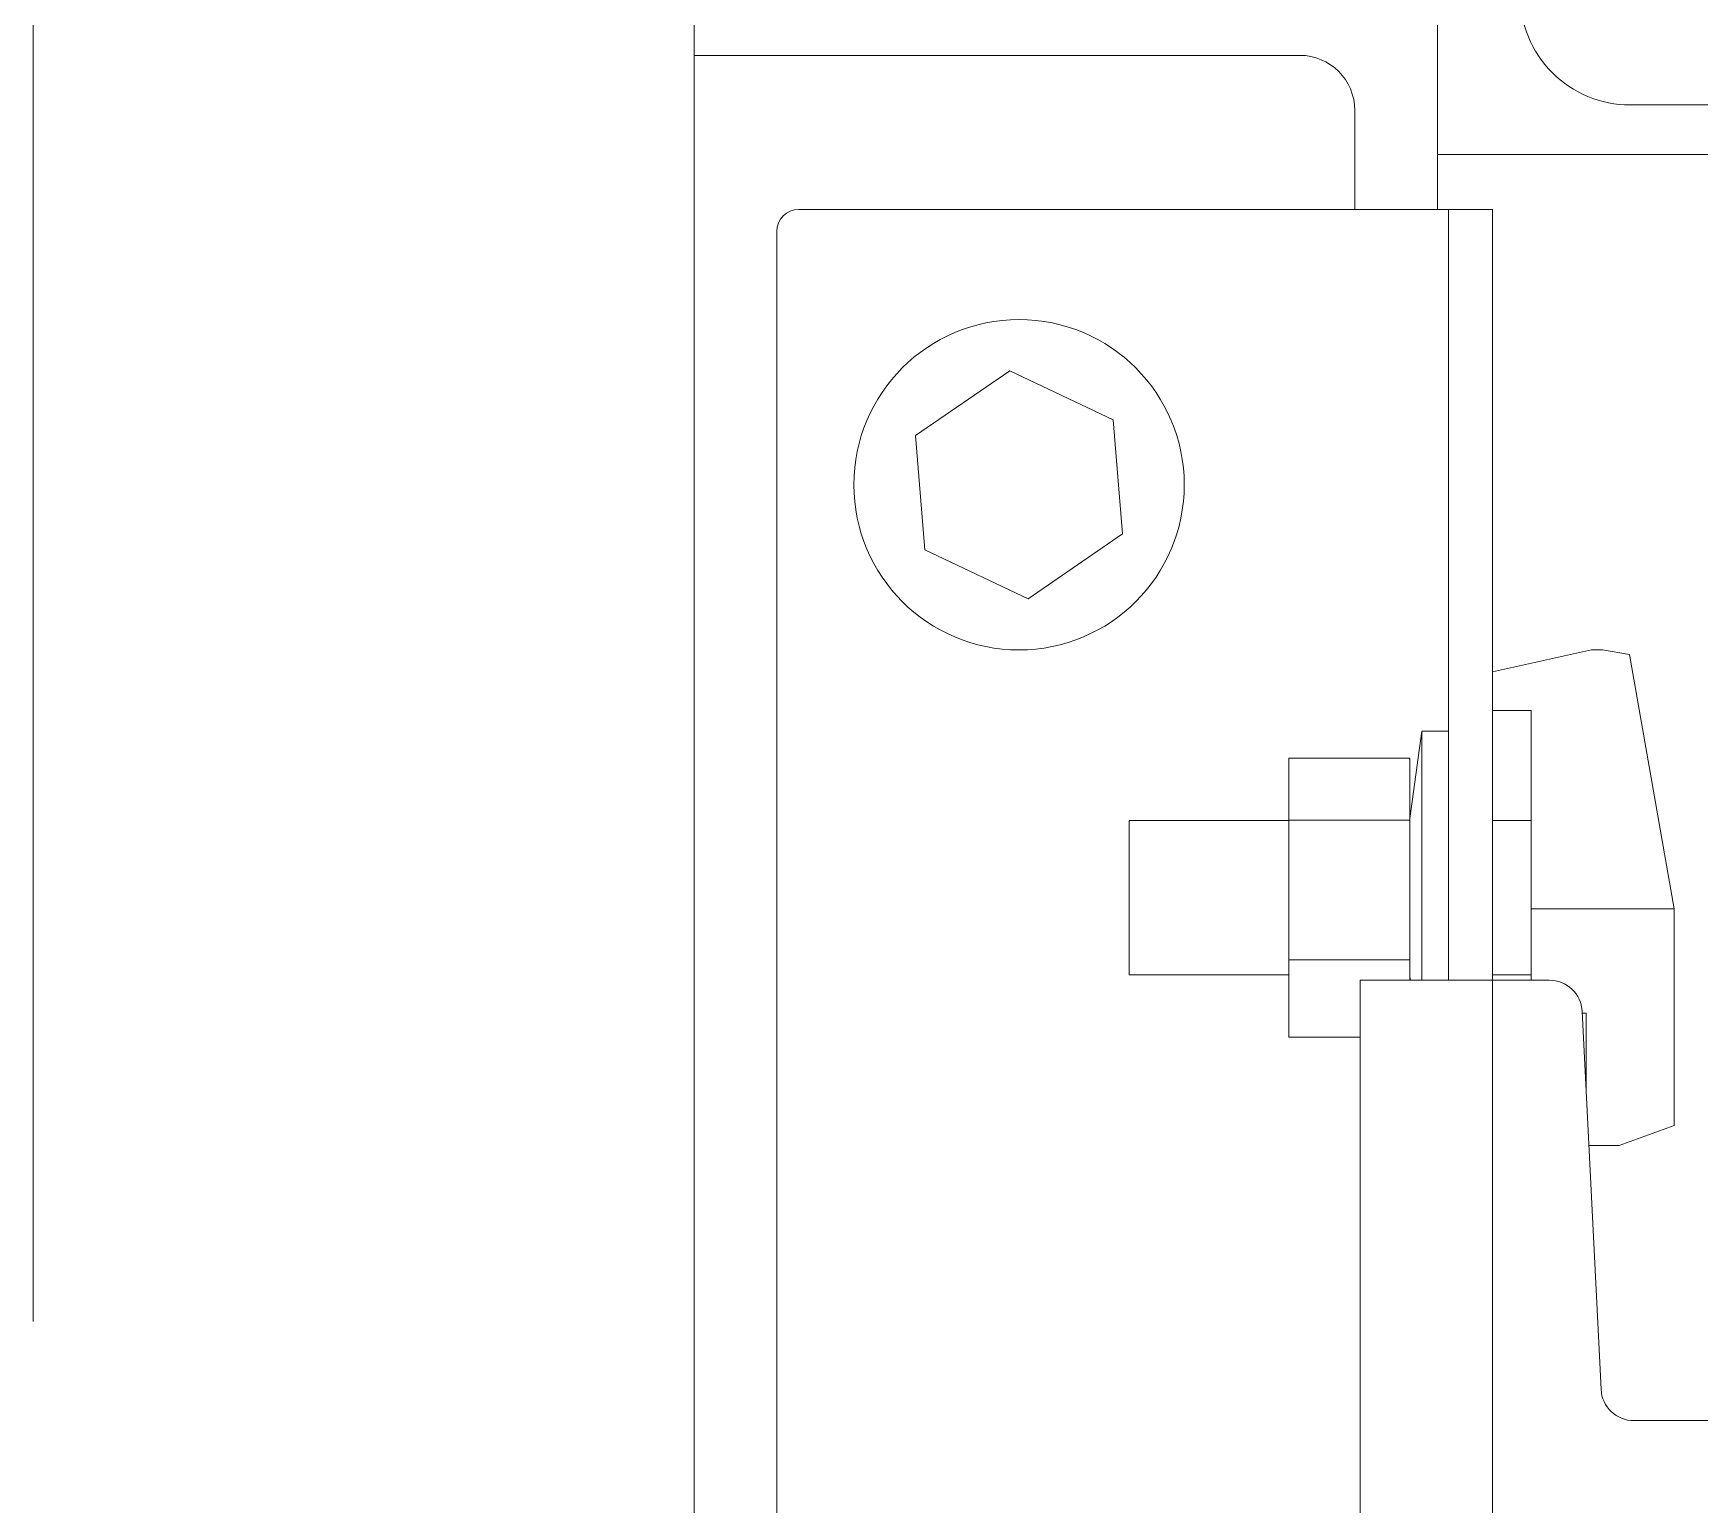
# Model space of a CAD drawing. Header units: millimetres. Extents: x -5 to 111, y -3 to 86.
# Drawn here: x 19.8375 to 19.9888, y 47.9874 to 48.121 of the extents above; entities that cross this region are included whole.
import ezdxf

# ---------------------------------------------------------------- set-up
doc = ezdxf.new("R2010")
doc.units = ezdxf.units.MM
doc.linetypes.add('STRICHPUNKT2', pattern=[0.5, 0.25, -0.125, 0, -0.125])
doc.layers.add('A1I6----E-', color=3, linetype='Continuous', lineweight=25)

# ---------------------------------------------------------------- blocks, each defined once
blk = doc.blocks.new('Gruppe-420')
at = {"layer": 'A1I6----E-', "linetype": 'STRICHPUNKT2', "lineweight": 9}
blk.add_line((-30.96295, 6.9104), (-30.96295, 4.08759), dxfattribs=at)
at = {"layer": 'A1I6----E-', "linetype": 'Continuous', "lineweight": 9}
blk.add_line((-30.90295, 4.0869), (-30.90295, 6.9104), dxfattribs=at)
blk = doc.blocks.new('Gruppe-436')
at = {"layer": 'A1I6----E-', "lineweight": 9}
for p, q in [((-30.90295, 5.5754), (-30.90295, 5.3154)), ((-30.84795, 5.5754), (-30.90295, 5.5754)), ((-30.84295, 5.5614), (-30.84295, 5.5704)), ((-30.83545, 5.5664), (-30.83545, 5.5614)), ((-30.89344, 5.5614), (-30.83829, 5.5614)), ((-30.83829, 5.5614), (-30.83445, 5.5614)), ((-30.83445, 5.5614), (-30.83045, 5.5614)), ((-30.83445, 5.5594), (-30.83445, 5.5614)), ((-30.83045, 5.5614), (-30.83045, 5.5594)), ((-30.89544, 5.3334), (-30.89544, 5.5594)), ((-30.83445, 5.5594), (-30.83445, 5.4914)), ((-30.83045, 5.5594), (-30.83045, 5.4914)), ((-30.88283, 5.54086), (-30.87427, 5.54676)), ((-30.87427, 5.54676), (-30.86489, 5.5423)), ((-30.86489, 5.5423), (-30.86406, 5.53194)), ((-30.882, 5.5305), (-30.88283, 5.54086)), ((-30.86406, 5.53194), (-30.87261, 5.52604)), ((-30.87261, 5.52604), (-30.882, 5.5305)), ((-30.83045, 5.5194), (-30.82145, 5.5214)), ((-30.82145, 5.5214), (-30.82045, 5.5214)), ((-30.82045, 5.5214), (-30.81801, 5.52097)), ((-30.81801, 5.52097), (-30.81395, 5.4979)), ((-30.82695, 5.5159), (-30.83045, 5.5159)), ((-30.82695, 5.4979), (-30.82695, 5.5159)), ((-30.83687, 5.51402), (-30.83795, 5.5061)), ((-30.83445, 5.51402), (-30.83687, 5.51402)), ((-30.83687, 5.4914), (-30.83687, 5.51402)), ((-30.83795, 5.51157), (-30.84895, 5.51157)), ((-30.84895, 5.50594), (-30.84895, 5.51157)), ((-30.83795, 5.50594), (-30.83795, 5.51157)), ((-30.84895, 5.5059), (-30.86345, 5.5059)), ((-30.86345, 5.5059), (-30.86345, 5.4919)), ((-30.83795, 5.50594), (-30.84895, 5.50594)), ((-30.84895, 5.49326), (-30.84895, 5.50594)), ((-30.83795, 5.49326), (-30.83795, 5.50594)), ((-30.82695, 5.5059), (-30.83045, 5.5059)), ((-30.82695, 5.4914), (-30.82695, 5.4979)), ((-30.81395, 5.4979), (-30.82695, 5.4979)), ((-30.81395, 5.4979), (-30.81395, 5.47822)), ((-30.83795, 5.49326), (-30.84895, 5.49326)), ((-30.84895, 5.48622), (-30.84895, 5.49326)), ((-30.83795, 5.4914), (-30.83795, 5.49326)), ((-30.86345, 5.4919), (-30.84895, 5.4919)), ((-30.84245, 5.4014), (-30.84245, 5.4914)), ((-30.84245, 5.4914), (-30.83045, 5.4914)), ((-30.83795, 5.4917), (-30.8379, 5.4914)), ((-30.83045, 5.4919), (-30.82695, 5.4919)), ((-30.82195, 5.4884), (-30.8223, 5.48841)), ((-30.82195, 5.4814), (-30.82195, 5.4884)), ((-30.84245, 5.48622), (-30.84895, 5.48622)), ((-30.81395, 5.47822), (-30.81895, 5.4764)), ((-30.81895, 5.4764), (-30.8217, 5.4764))]:
    blk.add_line(p, q, dxfattribs=at)
at = {"layer": 'A1I6----E-', "lineweight": 9, "flags": 128}
for points in [[(-30.82795, 5.5809), (-30.82795, 5.6214), (-30.83545, 5.6214), (-30.83545, 5.5664), (-30.73545, 5.5664), (-30.73545, 5.6214), (-30.74295, 5.6214), (-30.74295, 5.5809, -0.414214), (-30.75295, 5.5709), (-30.81795, 5.5709, -0.414214)], [(-30.75645, 5.4384), (-30.75545, 5.4394), (-30.75545, 5.4534), (-30.75645, 5.4544), (-30.79745, 5.4544, -0.414214), (-30.80045, 5.4514), (-30.81759, 5.4514, -0.399656), (-30.82059, 5.45425), (-30.8223, 5.48855, 0.399656), (-30.8253, 5.4914), (-30.83045, 5.4914), (-30.83045, 5.4014), (-30.8253, 5.4014, 0.399656), (-30.8223, 5.40425), (-30.82059, 5.43855, -0.399656), (-30.81759, 5.4414), (-30.80045, 5.4414, -0.414214), (-30.79745, 5.4384)]]:
    blk.add_lwpolyline(points, format="xyb", close=True, dxfattribs=at)
at = {"layer": 'A1I6----E-', "lineweight": 9}
blk.add_circle((-30.87344, 5.5364), 0.015, dxfattribs=at)
for centre, radius, start, end in [((-30.84795, 5.5704), 0.005, 0, 90), ((-30.89344, 5.5594), 0.002, 90, 180)]:
    blk.add_arc(centre, radius, start, end, dxfattribs=at)

msp = doc.modelspace()

# ---------------------------------------------------------------- block references
at = {"layer": 'A1I6----E-'}
for name in ['Gruppe-420', 'Gruppe-436']:
    msp.add_blockref(name, (50.80045, 42.5436), dxfattribs=at)

doc.saveas('drawing.dxf')
